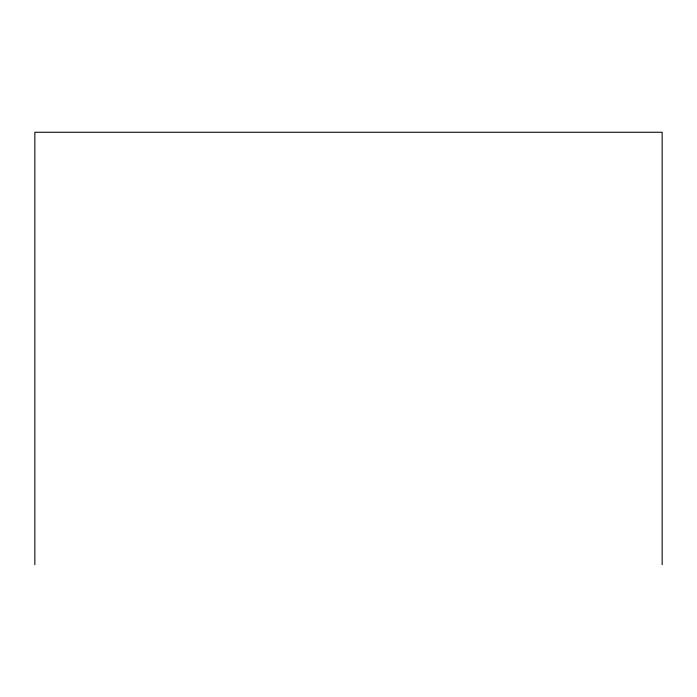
<?xml version="1.0" encoding="UTF-8"?>
<svg xmlns="http://www.w3.org/2000/svg" width="697" height="697" viewBox="0 0 697 697"><rect width="100%" height="100%" fill="white"/><g stroke="black" fill="none" stroke-linecap="round" stroke-linejoin="round"><path stroke-width="1.05" d="M662.15 564.736L662.15 132.264L34.85 132.264L34.85 564.736"/></g></svg>
